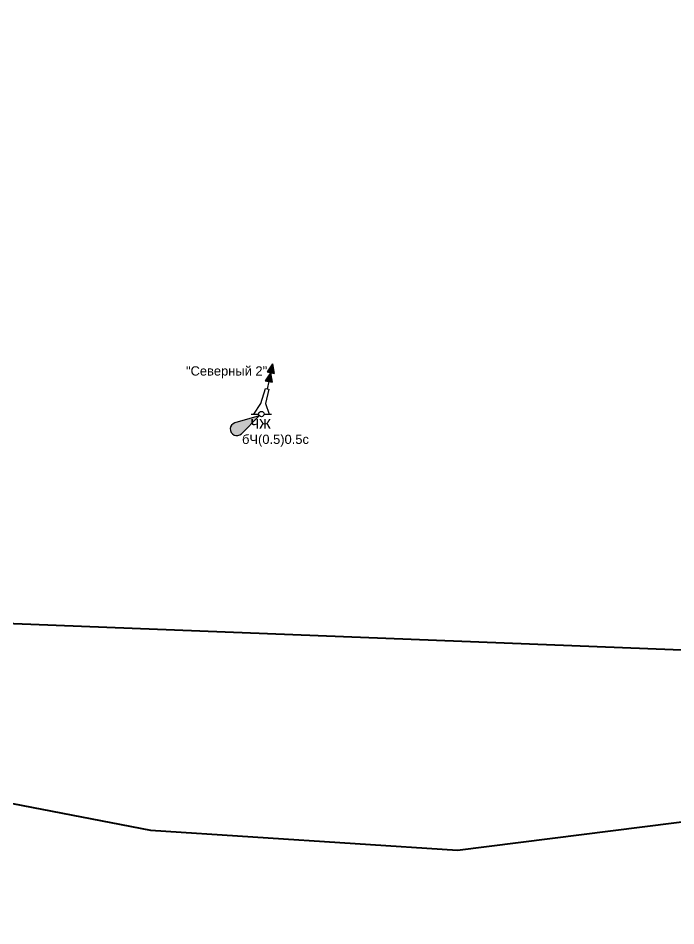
# Model space of a CAD drawing. Header units: millimetres. Extents: x 0 to 581027, y 0 to 6627194.
# Drawn here: x 580357.5 to 580485.7, y 6626037.3 to 6626214.3 of the extents above; entities that cross this region are included whole.
import ezdxf

# ---------------------------------------------------------------- set-up
doc = ezdxf.new("R2010")
doc.units = ezdxf.units.MM
for name, color, linetype in [('SNO', 7, 'Continuous'), ('Этап 2.1 нижняя бровка', 7, 'Continuous'), ('Этап 3.2 нижняя бровка', 7, 'Continuous')]:
    doc.layers.add(name, color=color, linetype=linetype)
doc.layers.add('Этап 2.1 рабочая прорезь', color=201, linetype='Continuous', lineweight=40)
doc.styles.get("Standard").update_dxf_attribs({"font": 'arial.ttf'})

# ---------------------------------------------------------------- blocks, each defined once
blk = doc.blocks.new('тф5')
h = blk.add_hatch(color=7)
h.dxf.hatch_style = 1
h.paths.add_polyline_path([(0, 3.1), (-0.45, 2), (0.45, 2)])
h = blk.add_hatch(color=7)
h.dxf.hatch_style = 1
h.paths.add_polyline_path([(0, 2), (-0.45, 0.9), (0.45, 0.9)])
for p, q in [((0, 3.1), (-0.45, 2)), ((0, 3.1), (0.45, 2)), ((0, 2), (-0.45, 0.9)), ((-0.45, 2), (0.45, 2)), ((0, 2), (0.45, 0.9)), ((-0.45, 0.9), (0.45, 0.9)), ((0, 0.9), (0, 0))]:
    blk.add_line(p, q)
blk = doc.blocks.new('сз1')
h = blk.add_hatch(color=50)
h.dxf.hatch_style = 1
h.paths.add_polyline_path([(-3.23, -1.07, 1.285946), (-2.43, -2.41), (-0.25, -0.23, 0.777637), (-0.27, -0.2)])
for p, q in [((-0.08, 1.3), (0.51, 3.12)), ((0.51, 3.12), (0.9, 3.04)), ((0.9, 3.04), (0.52, 1.27)), ((-0.91, 0), (-0.08, 1.3)), ((0.52, 1.27), (0.93, 0)), ((-1.24, 0), (-0.32, 0)), ((0.32, 0), (1.25, 0))]:
    blk.add_line(p, q)
at = {"color": 50, "flags": 128}
for points in [[(-0.27, -0.2), (-3.23, -1.07)], [(-0.25, -0.23), (-2.43, -2.41)]]:
    blk.add_lwpolyline(points, dxfattribs=at)
blk.add_circle((0, 0), 0.324)
at = {"color": 50}
for centre, radius, start, end in [((-3, -1.84), 0.8, 106.4309, 314.951), ((-0.26, -0.22), 0.0156, 314.5209, 106.8611)]:
    blk.add_arc(centre, radius, start, end, dxfattribs=at)
at = {"rotation": 347.6842135832273}
blk.add_blockref('тф5', (0.7, 3.08), dxfattribs=at)
blk.add_text('чж', height=1.5).set_placement((-1.35, -1.77))

msp = doc.modelspace()

# ---------------------------------------------------------------- linework, layer by layer
at = {"layer": 'Этап 2.1 нижняя бровка', "color": 1, "lineweight": 40, "ltscale": 4}
msp.add_lwpolyline([(580576.58, 6626127.97), (580586.75, 6626382.47), (580171.04, 6626407.84), (580162.11, 6626393.51), (580162.78, 6626379.82), (580158.76, 6626297.9), (580146.33, 6626216.14), (580132.56, 6626127.9), (580128.61, 6626121.14), (580127.52, 6626109.21), (580127.54, 6626105.31), (580534.63, 6626089.21)], close=True, dxfattribs=at)
at = {"layer": 'Этап 2.1 рабочая прорезь', "color": 5}
msp.add_lwpolyline([(580127.54, 6626105.31), (580147.97, 6626101.37), (580153.93, 6626100.21), (580196.62, 6626091.98), (580241.29, 6626083.36), (580283.98, 6626075.12), (580321.71, 6626067.85), (580383.26, 6626055.97), (580443.13, 6626052.05), (580509.48, 6626060.47), (580533.61, 6626063.54), (580574.24, 6626068.7), (580576.58, 6626127.97)], dxfattribs=at)
at = {"layer": 'Этап 3.2 нижняя бровка', "color": 1, "lineweight": 30}
msp.add_lwpolyline([(580576.58, 6626127.97), (580534.6, 6626089.19), (580127.29, 6626105.37), (580109.71, 6625996.05), (580570.65, 6625977.85), (580576.58, 6626127.97)], dxfattribs=at)

# ---------------------------------------------------------------- block references
at = {"layer": 'SNO', "color": 18, "true_color": 0x000000, "xscale": 1.6, "yscale": 1.6, "zscale": 1.6}
msp.add_blockref('сз1', (580404.89, 6626137.09), dxfattribs=at)

# ---------------------------------------------------------------- texts
at = {"layer": 'SNO', "color": 18, "true_color": 0x000000, "char_height": 1.8, "attachment_point": 1}
for s, insert, width in [('"Северный 2"', (580390.19, 6626146.39, 17.6), 18.6176), ('бЧ(0.5)0.5с', (580401.12, 6626133.06), 2.2317)]:
    msp.add_mtext(s, dxfattribs=dict(at, insert=insert, width=width))

doc.saveas('drawing.dxf')
